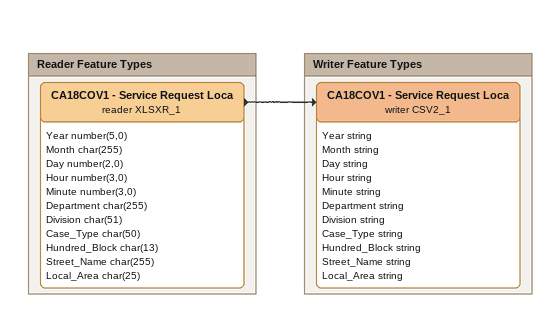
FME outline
Bookmark: Reader Feature Types
CA18COV1 - Service Request Loca (reader XLSXR_1)
    attributes: Year number(5,0), Month char(255), Day number(2,0), Hour number(3,0), Minute number(3,0), Department char(255), Division char(51), Case_Type char(50), Hundred_Block char(13), Street_Name char(255), Local_Area char(25)
    -> CA18COV1 - Service Request Loca (writer CSV2_1)

Bookmark: Writer Feature Types
CA18COV1 - Service Request Loca (writer CSV2_1)
    attributes: Year string, Month string, Day string, Hour string, Minute string, Department string, Division string, Case_Type string, Hundred_Block string, Street_Name string, Local_Area string
